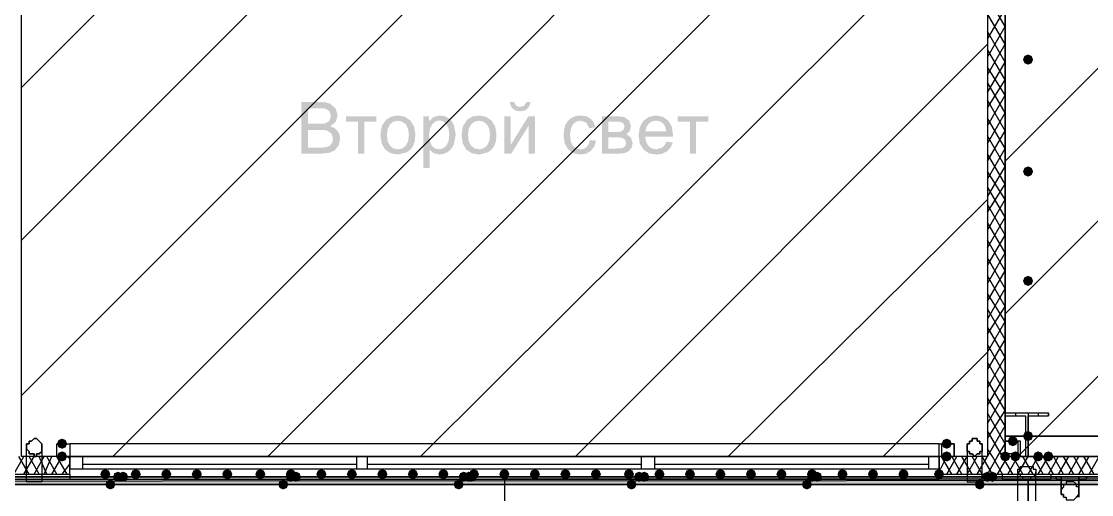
# Model space of a CAD drawing. Header units: millimetres. Extents: x 0 to 420, y 0 to 297.
# Drawn here: x 242.49 to 260.31, y 119.34 to 127.21 of the extents above; entities that cross this region are included whole.
import ezdxf

# ---------------------------------------------------------------- set-up
doc = ezdxf.new("R2010")
doc.units = ezdxf.units.MM
doc.layers.get('0').update_dxf_attribs({"linetype": 'CONTINUOUS'})

msp = doc.modelspace()

# ---------------------------------------------------------------- hatches: boundary and pattern name
at = {"true_color": 0x000007}
for points in [[(259.334, 126.576667), (259.309129, 126.516871), (259.249333, 126.492), (259.189538, 126.516871), (259.164667, 126.576667), (259.189537, 126.636462), (259.249333, 126.661333), (259.309129, 126.636463)], [(247.889652, 125.632104), (248.395117, 125.632104), (248.395117, 125.545012), (248.195026, 125.545012), (248.195026, 125.010333), (248.090295, 125.010333), (248.090295, 125.545012), (247.889652, 125.545012)], [(251.952118, 125.237985), (252.055746, 125.224756), (252.025223, 125.128913), (251.968654, 125.056635), (251.890519, 125.011022), (251.796675, 124.996001), (251.681747, 125.016741), (251.591623, 125.079235), (251.533332, 125.180934), (251.513902, 125.319013), (251.52217, 125.413409), (251.546975, 125.495402), (251.589074, 125.561204), (251.648949, 125.608401), (251.719987, 125.636927), (251.797226, 125.646435), (251.889279, 125.63362), (251.963142, 125.595172), (252.016059, 125.533161), (252.045824, 125.449651), (251.943298, 125.433666), (251.890933, 125.527924), (251.801636, 125.559894), (251.72922, 125.545494), (251.6721, 125.502568), (251.634893, 125.428499), (251.622491, 125.321769), (251.63448, 125.213456), (251.670447, 125.139868), (251.725568, 125.097218), (251.795573, 125.083093), (251.852555, 125.092602), (251.899201, 125.121127), (251.933101, 125.169221)], [(253.41698, 125.632104), (253.922445, 125.632104), (253.922445, 125.545012), (253.722354, 125.545012), (253.722354, 125.010333), (253.617623, 125.010333), (253.617623, 125.545012), (253.41698, 125.545012)], [(259.334, 124.714), (259.309129, 124.654204), (259.249333, 124.629333), (259.189538, 124.654204), (259.164667, 124.714), (259.189537, 124.773796), (259.249333, 124.798667), (259.309129, 124.773796)], [(259.334, 122.893667), (259.309129, 122.833871), (259.249333, 122.809), (259.189538, 122.833871), (259.164667, 122.893667), (259.189537, 122.953462), (259.249333, 122.978333), (259.309129, 122.953463)], [(259.08, 120.226667), (259.055129, 120.166871), (258.995333, 120.142), (258.935538, 120.166871), (258.910667, 120.226667), (258.935537, 120.286462), (258.995333, 120.311333), (259.055129, 120.286463)], [(259.334, 120.311333), (259.309129, 120.251537), (259.249333, 120.226667), (259.189538, 120.251537), (259.164667, 120.311333), (259.189537, 120.371129), (259.249333, 120.396), (259.309129, 120.371129)], [(243.247333, 120.184333), (243.222462, 120.124537), (243.162667, 120.099667), (243.102871, 120.124537), (243.078, 120.184333), (243.102871, 120.244129), (243.162667, 120.269), (243.222462, 120.244129)], [(257.979333, 120.184333), (257.954462, 120.124537), (257.894667, 120.099667), (257.834871, 120.124537), (257.81, 120.184333), (257.834871, 120.244129), (257.894667, 120.269), (257.954462, 120.244129)], [(243.247333, 119.972667), (243.222462, 119.912871), (243.162667, 119.888), (243.102871, 119.912871), (243.078, 119.972667), (243.102871, 120.032462), (243.162667, 120.057333), (243.222462, 120.032463)], [(257.979333, 119.972667), (257.954462, 119.912871), (257.894667, 119.888), (257.834871, 119.912871), (257.81, 119.972667), (257.834871, 120.032462), (257.894667, 120.057333), (257.954462, 120.032463)], [(258.953, 119.972667), (258.928129, 119.912871), (258.868333, 119.888), (258.808538, 119.912871), (258.783667, 119.972667), (258.808537, 120.032462), (258.868333, 120.057333), (258.928129, 120.032463)], [(259.122333, 119.972667), (259.097463, 119.912871), (259.037667, 119.888), (258.977871, 119.912871), (258.953, 119.972667), (258.977871, 120.032462), (259.037667, 120.057333), (259.097462, 120.032463)], [(259.503333, 119.972667), (259.478462, 119.912871), (259.418667, 119.888), (259.358871, 119.912871), (259.334, 119.972667), (259.358871, 120.032462), (259.418667, 120.057333), (259.478462, 120.032463)], [(259.672667, 119.972667), (259.647796, 119.912871), (259.588, 119.888), (259.528204, 119.912871), (259.503333, 119.972667), (259.528204, 120.032462), (259.588, 120.057333), (259.647796, 120.032463)], [(243.967, 119.676333), (243.942129, 119.616537), (243.882333, 119.591667), (243.822538, 119.616537), (243.797667, 119.676333), (243.822537, 119.736129), (243.882333, 119.761), (243.942129, 119.736129)], [(244.475, 119.676333), (244.450129, 119.616537), (244.390333, 119.591667), (244.330537, 119.616537), (244.305667, 119.676333), (244.330537, 119.736129), (244.390333, 119.761), (244.450129, 119.736129)], [(244.983, 119.676333), (244.958129, 119.616537), (244.898333, 119.591667), (244.838538, 119.616537), (244.813667, 119.676333), (244.838537, 119.736129), (244.898333, 119.761), (244.958129, 119.736129)], [(245.491, 119.676333), (245.466129, 119.616537), (245.406333, 119.591667), (245.346538, 119.616537), (245.321667, 119.676333), (245.346537, 119.736129), (245.406333, 119.761), (245.466129, 119.736129)], [(245.999, 119.676333), (245.974129, 119.616537), (245.914333, 119.591667), (245.854537, 119.616537), (245.829667, 119.676333), (245.854537, 119.736129), (245.914333, 119.761), (245.974129, 119.736129)], [(246.549333, 119.676333), (246.524463, 119.616537), (246.464667, 119.591667), (246.404871, 119.616537), (246.38, 119.676333), (246.404871, 119.736129), (246.464667, 119.761), (246.524462, 119.736129)], [(247.057333, 119.676333), (247.032462, 119.616537), (246.972667, 119.591667), (246.912871, 119.616537), (246.888, 119.676333), (246.912871, 119.736129), (246.972667, 119.761), (247.032462, 119.736129)], [(247.565333, 119.676333), (247.540462, 119.616537), (247.480667, 119.591667), (247.420871, 119.616537), (247.396, 119.676333), (247.420871, 119.736129), (247.480667, 119.761), (247.540462, 119.736129)], [(248.073333, 119.676333), (248.048462, 119.616537), (247.988667, 119.591667), (247.928871, 119.616537), (247.904, 119.676333), (247.928871, 119.736129), (247.988667, 119.761), (248.048462, 119.736129)], [(248.581333, 119.676333), (248.556462, 119.616537), (248.496667, 119.591667), (248.436871, 119.616537), (248.412, 119.676333), (248.436871, 119.736129), (248.496667, 119.761), (248.556462, 119.736129)], [(249.089333, 119.676333), (249.064462, 119.616537), (249.004667, 119.591667), (248.944871, 119.616537), (248.92, 119.676333), (248.944871, 119.736129), (249.004667, 119.761), (249.064462, 119.736129)], [(249.597333, 119.676333), (249.572462, 119.616537), (249.512667, 119.591667), (249.452871, 119.616537), (249.428, 119.676333), (249.452871, 119.736129), (249.512667, 119.761), (249.572462, 119.736129)], [(250.105333, 119.676333), (250.080462, 119.616537), (250.020667, 119.591667), (249.960871, 119.616537), (249.936, 119.676333), (249.960871, 119.736129), (250.020667, 119.761), (250.080462, 119.736129)], [(250.613333, 119.676333), (250.588462, 119.616537), (250.528667, 119.591667), (250.468871, 119.616537), (250.444, 119.676333), (250.468871, 119.736129), (250.528667, 119.761), (250.588462, 119.736129)], [(251.121333, 119.676333), (251.096462, 119.616537), (251.036667, 119.591667), (250.976871, 119.616537), (250.952, 119.676333), (250.976871, 119.736129), (251.036667, 119.761), (251.096462, 119.736129)], [(251.629333, 119.676333), (251.604463, 119.616537), (251.544667, 119.591667), (251.484871, 119.616537), (251.46, 119.676333), (251.484871, 119.736129), (251.544667, 119.761), (251.604462, 119.736129)], [(252.137333, 119.676333), (252.112462, 119.616537), (252.052667, 119.591667), (251.992871, 119.616537), (251.968, 119.676333), (251.992871, 119.736129), (252.052667, 119.761), (252.112462, 119.736129)], [(252.687667, 119.676333), (252.662796, 119.616537), (252.603, 119.591667), (252.543204, 119.616537), (252.518333, 119.676333), (252.543204, 119.736129), (252.603, 119.761), (252.662796, 119.736129)], [(253.195667, 119.676333), (253.170796, 119.616537), (253.111, 119.591667), (253.051204, 119.616537), (253.026333, 119.676333), (253.051204, 119.736129), (253.111, 119.761), (253.170796, 119.736129)], [(253.703667, 119.676333), (253.678796, 119.616537), (253.619, 119.591667), (253.559204, 119.616537), (253.534333, 119.676333), (253.559204, 119.736129), (253.619, 119.761), (253.678796, 119.736129)], [(254.211667, 119.676333), (254.186796, 119.616537), (254.127, 119.591667), (254.067204, 119.616537), (254.042333, 119.676333), (254.067204, 119.736129), (254.127, 119.761), (254.186796, 119.736129)], [(254.719667, 119.676333), (254.694796, 119.616537), (254.635, 119.591667), (254.575204, 119.616537), (254.550333, 119.676333), (254.575204, 119.736129), (254.635, 119.761), (254.694796, 119.736129)], [(255.227667, 119.676333), (255.202796, 119.616537), (255.143, 119.591667), (255.083204, 119.616537), (255.058333, 119.676333), (255.083204, 119.736129), (255.143, 119.761), (255.202796, 119.736129)], [(255.735667, 119.676333), (255.710796, 119.616537), (255.651, 119.591667), (255.591204, 119.616537), (255.566333, 119.676333), (255.591204, 119.736129), (255.651, 119.761), (255.710796, 119.736129)], [(256.243667, 119.676333), (256.218796, 119.616537), (256.159, 119.591667), (256.099204, 119.616537), (256.074333, 119.676333), (256.099204, 119.736129), (256.159, 119.761), (256.218796, 119.736129)], [(256.751667, 119.676333), (256.726796, 119.616537), (256.667, 119.591667), (256.607204, 119.616537), (256.582333, 119.676333), (256.607204, 119.736129), (256.667, 119.761), (256.726796, 119.736129)], [(257.259667, 119.676333), (257.234796, 119.616537), (257.175, 119.591667), (257.115204, 119.616537), (257.090333, 119.676333), (257.115204, 119.736129), (257.175, 119.761), (257.234796, 119.736129)], [(257.852333, 119.676333), (257.827463, 119.616537), (257.767667, 119.591667), (257.707871, 119.616537), (257.683, 119.676333), (257.707871, 119.736129), (257.767667, 119.761), (257.827462, 119.736129)]]:
    msp.add_hatch(color=0, dxfattribs=at).paths.add_polyline_path(points, flags=0)
h = msp.add_hatch(color=0, dxfattribs=at)
h.paths.add_polyline_path([(247.144977, 125.010333), (247.144977, 125.869126), (247.467438, 125.869126), (247.55577, 125.862512), (247.625086, 125.842668), (247.718241, 125.762742), (247.751865, 125.649191), (247.7221, 125.545563), (247.6317, 125.46729), (247.700671, 125.436009), (247.751865, 125.389018), (247.783147, 125.329211), (247.793758, 125.259482), (247.767851, 125.147034), (247.705012, 125.067108), (247.610754, 125.024664), (247.472399, 125.010333)], flags=0)
h.paths.add_polyline_path([(247.259079, 125.50808), (247.444287, 125.50808), (247.509124, 125.510561), (247.552877, 125.518002), (247.61792, 125.560997), (247.639969, 125.635962), (247.619574, 125.710927), (247.561145, 125.755576), (247.509468, 125.764533), (247.430507, 125.767703), (247.259079, 125.767703)], flags=0)
h.paths.add_polyline_path([(247.259079, 125.111756), (247.472399, 125.111756), (247.55012, 125.115615), (247.615164, 125.139317), (247.65871, 125.186722), (247.675798, 125.259482), (247.650993, 125.342716), (247.582642, 125.392325), (247.529381, 125.403005), (247.457516, 125.406657), (247.259079, 125.406657)], flags=0)
h = msp.add_hatch(color=0, dxfattribs=at)
h.paths.add_polyline_path([(250.529087, 125.632104), (250.63492, 125.632104), (250.63492, 125.158059), (250.927064, 125.632104), (251.040615, 125.632104), (251.040615, 125.010333), (250.935332, 125.010333), (250.935332, 125.481622), (250.643188, 125.010333), (250.529087, 125.010333)], flags=0)
h.paths.add_polyline_path([(250.892338, 125.868024), (250.964547, 125.868024), (250.946426, 125.803049), (250.910528, 125.755025), (250.858438, 125.725535), (250.791465, 125.715888), (250.72401, 125.725535), (250.671852, 125.755025), (250.636023, 125.802636), (250.618384, 125.868024), (250.690593, 125.868024), (250.722563, 125.807941), (250.788158, 125.788649), (250.859816, 125.80739)], flags=0)
h = msp.add_hatch(color=0, dxfattribs=at)
h.paths.add_polyline_path([(248.463669, 125.321218), (248.487715, 125.4717), (248.560131, 125.577533), (248.648601, 125.629141), (248.755261, 125.646435), (248.871775, 125.625351), (248.964723, 125.562099), (249.02577, 125.461985), (249.046303, 125.330038), (249.037277, 125.222482), (249.010474, 125.140971), (248.96617, 125.079855), (248.905743, 125.034035), (248.755261, 124.996001), (248.637095, 125.01681), (248.544146, 125.079786), (248.48365, 125.181899)], flags=0)
h.paths.add_polyline_path([(248.572258, 125.321218), (248.585143, 125.216556), (248.624072, 125.142073), (248.682845, 125.0977), (248.755261, 125.083093), (248.827195, 125.097976), (248.885899, 125.142624), (248.925105, 125.218141), (248.938265, 125.325077), (248.925105, 125.426294), (248.885899, 125.499812), (248.826782, 125.54446), (248.755261, 125.559343), (248.682845, 125.54446), (248.624072, 125.499812), (248.585143, 125.425398)], flags=0)
h = msp.add_hatch(color=0, dxfattribs=at)
h.paths.add_polyline_path([(249.178232, 124.772208), (249.178232, 125.632104), (249.274695, 125.632104), (249.274695, 125.551626), (249.350763, 125.622733), (249.454942, 125.646435), (249.529494, 125.6361), (249.594951, 125.605094), (249.648419, 125.555485), (249.687004, 125.489339), (249.718423, 125.326179), (249.684248, 125.1542), (249.642011, 125.086401), (249.584478, 125.036791), (249.517505, 125.006268), (249.447225, 124.996001), (249.352967, 125.01805), (249.284065, 125.074825), (249.284065, 124.772208)], flags=0)
h.paths.add_polyline_path([(249.274144, 125.317911), (249.286201, 125.213249), (249.322651, 125.14042), (249.375981, 125.097287), (249.440059, 125.083093), (249.505378, 125.0977), (249.560776, 125.142073), (249.598258, 125.217865), (249.610936, 125.32673), (249.598603, 125.430152), (249.561878, 125.504222), (249.507997, 125.54887), (249.44502, 125.563753), (249.381355, 125.548043), (249.325958, 125.500914), (249.287028, 125.423675)], flags=0)
h = msp.add_hatch(color=0, dxfattribs=at)
h.paths.add_polyline_path([(249.814523, 125.321218), (249.83857, 125.4717), (249.910986, 125.577533), (249.999456, 125.629141), (250.106116, 125.646435), (250.222629, 125.625351), (250.315578, 125.562099), (250.376625, 125.461985), (250.397158, 125.330038), (250.388132, 125.222482), (250.361329, 125.140971), (250.317025, 125.079855), (250.256598, 125.034035), (250.106116, 124.996001), (249.987949, 125.01681), (249.895001, 125.079786), (249.834505, 125.181899)], flags=0)
h.paths.add_polyline_path([(249.923113, 125.321218), (249.935997, 125.216556), (249.974927, 125.142073), (250.0337, 125.0977), (250.106116, 125.083093), (250.17805, 125.097976), (250.236754, 125.142624), (250.275959, 125.218141), (250.28912, 125.325077), (250.275959, 125.426294), (250.236754, 125.499812), (250.177636, 125.54446), (250.106116, 125.559343), (250.0337, 125.54446), (249.974927, 125.499812), (249.935997, 125.425398)], flags=0)
h = msp.add_hatch(color=0, dxfattribs=at)
h.paths.add_polyline_path([(252.154373, 125.632104), (252.396908, 125.632104), (252.474974, 125.628383), (252.530302, 125.617221), (252.605267, 125.562651), (252.636687, 125.46729), (252.617945, 125.389569), (252.562824, 125.334447), (252.635584, 125.279326), (252.664799, 125.184517), (252.645713, 125.107071), (252.601409, 125.052776), (252.530715, 125.020806), (252.434391, 125.010333), (252.154373, 125.010333)], flags=0)
h.paths.add_polyline_path([(252.259655, 125.370276), (252.372103, 125.370276), (252.428672, 125.371999), (252.464156, 125.377442), (252.509356, 125.406105), (252.529751, 125.457368), (252.520794, 125.498778), (252.494473, 125.525719), (252.447344, 125.54012), (252.375411, 125.545012), (252.259655, 125.545012)], flags=0)
h.paths.add_polyline_path([(252.259655, 125.096874), (252.398562, 125.096874), (252.473802, 125.101972), (252.520931, 125.11782), (252.546425, 125.146001), (252.556209, 125.189478), (252.536917, 125.244599), (252.486756, 125.277121), (252.386986, 125.283736), (252.259655, 125.283736)], flags=0)
h = msp.add_hatch(color=0, dxfattribs=at)
h.paths.add_polyline_path([(253.224418, 125.210424), (253.333558, 125.197195), (253.296351, 125.112308), (253.237647, 125.048918), (253.158341, 125.00923), (253.059604, 124.996001), (252.937303, 125.01681), (252.843528, 125.079786), (252.783514, 125.181072), (252.763602, 125.316257), (252.783583, 125.455164), (252.844079, 125.559343), (252.937097, 125.624593), (253.054092, 125.646435), (253.166953, 125.625076), (253.25749, 125.561548), (253.317022, 125.459091), (253.336865, 125.322321), (253.336314, 125.294209), (252.872191, 125.294209), (252.889554, 125.203672), (252.930069, 125.137112), (252.988704, 125.09646), (253.060155, 125.083093), (253.159374, 125.11341), (253.195823, 125.152615)], flags=0)
h.paths.add_polyline_path([(252.878254, 125.381301), (253.22552, 125.381301), (253.211877, 125.449514), (253.185832, 125.49871), (253.127541, 125.544598), (253.055194, 125.559894), (252.988222, 125.547561), (252.932825, 125.510836), (252.894377, 125.45413)], flags=0)
h = msp.add_hatch(color=0, dxfattribs=at)
h.paths.add_polyline_path([(381.550333, 119.507), (119.507, 119.507), (381.550333, 119.634)], flags=0)
h.paths.add_polyline_path([(119.507, 119.507), (381.550333, 119.634), (119.507, 119.634)], flags=0)
at = {"true_color": 0x0000fe}
for points in [[(244.051667, 119.507), (244.026796, 119.447204), (243.967, 119.422333), (243.907204, 119.447204), (243.882333, 119.507), (243.907204, 119.566796), (243.967, 119.591667), (244.026796, 119.566796)], [(244.178667, 119.634), (244.153796, 119.574204), (244.094, 119.549333), (244.034204, 119.574204), (244.009333, 119.634), (244.034204, 119.693796), (244.094, 119.718667), (244.153796, 119.693796)], [(244.263333, 119.634), (244.238463, 119.574204), (244.178667, 119.549333), (244.118871, 119.574204), (244.094, 119.634), (244.118871, 119.693796), (244.178667, 119.718667), (244.238462, 119.693796)], [(244.263333, 119.634), (244.238463, 119.574204), (244.178667, 119.549333), (244.118871, 119.574204), (244.094, 119.634), (244.118871, 119.693796), (244.178667, 119.718667), (244.238462, 119.693796)], [(246.930333, 119.507), (246.905462, 119.447204), (246.845667, 119.422333), (246.785871, 119.447204), (246.761, 119.507), (246.785871, 119.566796), (246.845667, 119.591667), (246.905462, 119.566796)], [(247.057333, 119.634), (247.032462, 119.574204), (246.972667, 119.549333), (246.912871, 119.574204), (246.888, 119.634), (246.912871, 119.693796), (246.972667, 119.718667), (247.032462, 119.693796)], [(247.142, 119.634), (247.117129, 119.574204), (247.057333, 119.549333), (246.997537, 119.574204), (246.972667, 119.634), (246.997537, 119.693796), (247.057333, 119.718667), (247.117129, 119.693796)], [(247.142, 119.634), (247.117129, 119.574204), (247.057333, 119.549333), (246.997537, 119.574204), (246.972667, 119.634), (246.997537, 119.693796), (247.057333, 119.718667), (247.117129, 119.693796)], [(249.851333, 119.507), (249.826462, 119.447204), (249.766667, 119.422333), (249.706871, 119.447204), (249.682, 119.507), (249.706871, 119.566796), (249.766667, 119.591667), (249.826462, 119.566796)], [(249.936, 119.634), (249.911129, 119.574204), (249.851333, 119.549333), (249.791538, 119.574204), (249.766667, 119.634), (249.791537, 119.693796), (249.851333, 119.718667), (249.911129, 119.693796)], [(250.020667, 119.634), (249.995796, 119.574204), (249.936, 119.549333), (249.876204, 119.574204), (249.851333, 119.634), (249.876204, 119.693796), (249.936, 119.718667), (249.995796, 119.693796)], [(250.063, 119.634), (250.038129, 119.574204), (249.978333, 119.549333), (249.918538, 119.574204), (249.893667, 119.634), (249.918537, 119.693796), (249.978333, 119.718667), (250.038129, 119.693796)], [(252.73, 119.507), (252.705129, 119.447204), (252.645333, 119.422333), (252.585538, 119.447204), (252.560667, 119.507), (252.585537, 119.566796), (252.645333, 119.591667), (252.705129, 119.566796)], [(252.857, 119.634), (252.832129, 119.574204), (252.772333, 119.549333), (252.712538, 119.574204), (252.687667, 119.634), (252.712537, 119.693796), (252.772333, 119.718667), (252.832129, 119.693796)], [(252.941667, 119.634), (252.916796, 119.574204), (252.857, 119.549333), (252.797204, 119.574204), (252.772333, 119.634), (252.797204, 119.693796), (252.857, 119.718667), (252.916796, 119.693796)], [(252.941667, 119.634), (252.916796, 119.574204), (252.857, 119.549333), (252.797204, 119.574204), (252.772333, 119.634), (252.797204, 119.693796), (252.857, 119.718667), (252.916796, 119.693796)], [(255.651, 119.507), (255.626129, 119.447204), (255.566333, 119.422333), (255.506538, 119.447204), (255.481667, 119.507), (255.506537, 119.566796), (255.566333, 119.591667), (255.626129, 119.566796)], [(255.735667, 119.634), (255.710796, 119.574204), (255.651, 119.549333), (255.591204, 119.574204), (255.566333, 119.634), (255.591204, 119.693796), (255.651, 119.718667), (255.710796, 119.693796)], [(255.820333, 119.634), (255.795462, 119.574204), (255.735667, 119.549333), (255.675871, 119.574204), (255.651, 119.634), (255.675871, 119.693796), (255.735667, 119.718667), (255.795462, 119.693796)], [(255.820333, 119.634), (255.795462, 119.574204), (255.735667, 119.549333), (255.675871, 119.574204), (255.651, 119.634), (255.675871, 119.693796), (255.735667, 119.718667), (255.795462, 119.693796)], [(258.529667, 119.507), (258.504796, 119.447204), (258.445, 119.422333), (258.385204, 119.447204), (258.360333, 119.507), (258.385204, 119.566796), (258.445, 119.591667), (258.504796, 119.566796)], [(258.656667, 119.634), (258.631796, 119.574204), (258.572, 119.549333), (258.512204, 119.574204), (258.487333, 119.634), (258.512204, 119.693796), (258.572, 119.718667), (258.631796, 119.693796)], [(258.741333, 119.634), (258.716462, 119.574204), (258.656667, 119.549333), (258.596871, 119.574204), (258.572, 119.634), (258.596871, 119.693796), (258.656667, 119.718667), (258.716462, 119.693796)], [(258.741333, 119.634), (258.716462, 119.574204), (258.656667, 119.549333), (258.596871, 119.574204), (258.572, 119.634), (258.596871, 119.693796), (258.656667, 119.718667), (258.716462, 119.693796)]]:
    msp.add_hatch(color=0, dxfattribs=at).paths.add_polyline_path(points, flags=0)

# ---------------------------------------------------------------- linework, layer by layer
at = {"color": 0, "true_color": 0x000007}
for points in [[(392.938, 236.601), (258.868333, 236.601), (258.868333, 205.613), (242.189, 205.613), (242.189, 236.601), (108.161667, 236.601), (108.161667, 119.972667), (242.189, 119.972667), (242.189, 150.960667), (258.868333, 150.960667), (258.868333, 119.972667), (392.938, 119.972667)], [(242.189, 236.262333), (242.189, 205.613), (258.868333, 205.613), (258.868333, 236.262333), (392.557, 236.262333), (392.557, 120.311333), (258.868333, 120.311333), (258.868333, 150.960667), (242.189, 150.960667), (242.189, 120.311333), (108.500333, 120.311333), (108.500333, 236.262333)], [(259.588, 120.692333), (258.868333, 120.692333), (258.868333, 120.65), (259.207, 120.65), (259.207, 119.972667), (258.868333, 119.972667), (259.588, 119.972667), (259.249333, 119.972667), (259.249333, 120.65), (259.588, 120.65)], [(242.824, 120.142), (242.824, 120.184333), (242.781667, 120.226667), (242.739333, 120.269), (242.697, 120.269), (242.654667, 120.226667), (242.612333, 120.226667), (242.612333, 120.184333), (242.57, 120.184333), (242.57, 120.142), (242.57, 120.099667), (242.612333, 120.057333), (242.612333, 120.015), (242.654667, 120.015), (242.697, 120.015), (242.697, 119.972667), (242.739333, 119.972667), (242.739333, 120.015), (242.781667, 120.015), (242.824, 120.057333), (242.824, 120.099667), (242.824, 120.142), (242.824, 120.099667), (242.824, 120.057333), (242.781667, 120.015), (242.739333, 120.015), (242.739333, 119.972667), (242.697, 119.972667), (242.697, 120.015), (242.654667, 120.015), (242.612333, 120.015), (242.612333, 120.057333), (242.57, 120.099667), (242.57, 120.142), (242.57, 120.184333), (242.612333, 120.184333), (242.612333, 120.226667), (242.654667, 120.226667), (242.697, 120.269), (242.739333, 120.269), (242.781667, 120.226667), (242.824, 120.184333)], [(242.57, 120.142), (242.57, 120.184333), (242.612333, 120.184333), (242.612333, 120.226667), (242.654667, 120.226667), (242.697, 120.269), (242.739333, 120.269), (242.781667, 120.226667), (242.824, 120.184333), (242.824, 120.142), (242.824, 120.099667), (242.824, 120.057333), (242.781667, 120.015), (242.739333, 120.015), (242.739333, 119.972667), (242.697, 119.972667), (242.697, 120.015), (242.654667, 120.015), (242.612333, 120.015), (242.612333, 120.057333), (242.57, 120.099667)], [(243.078, 120.184333), (243.289667, 120.184333), (243.289667, 119.972667), (243.078, 119.972667), (243.078, 120.184333), (243.289667, 120.184333), (243.289667, 119.972667), (243.078, 119.972667)], [(257.767667, 120.184333), (258.021667, 120.184333), (258.021667, 119.972667), (257.767667, 119.972667)], [(257.81, 120.184333), (257.81, 119.972667), (258.021667, 119.972667), (258.021667, 120.184333)], [(258.233333, 120.142), (258.233333, 120.184333), (258.275667, 120.184333), (258.275667, 120.226667), (258.318, 120.226667), (258.318, 120.269), (258.360333, 120.269), (258.402667, 120.269), (258.402667, 120.226667), (258.445, 120.226667), (258.445, 120.184333), (258.487333, 120.184333), (258.487333, 120.142), (258.487333, 120.099667), (258.487333, 120.057333), (258.445, 120.057333), (258.445, 120.015), (258.402667, 120.015), (258.360333, 119.972667), (258.318, 120.015), (258.275667, 120.015), (258.275667, 120.057333), (258.233333, 120.057333), (258.233333, 120.099667), (258.233333, 120.142), (258.233333, 120.099667), (258.233333, 120.057333), (258.275667, 120.057333), (258.275667, 120.015), (258.318, 120.015), (258.360333, 119.972667), (258.402667, 120.015), (258.445, 120.015), (258.445, 120.057333), (258.487333, 120.057333), (258.487333, 120.099667), (258.487333, 120.142), (258.487333, 120.184333), (258.445, 120.184333), (258.445, 120.226667), (258.402667, 120.226667), (258.402667, 120.269), (258.360333, 120.269), (258.318, 120.269), (258.318, 120.226667), (258.275667, 120.226667), (258.275667, 120.184333), (258.233333, 120.184333)], [(258.487333, 120.142), (258.487333, 120.184333), (258.445, 120.184333), (258.445, 120.226667), (258.402667, 120.226667), (258.402667, 120.269), (258.360333, 120.269), (258.318, 120.269), (258.318, 120.226667), (258.275667, 120.226667), (258.275667, 120.184333), (258.233333, 120.184333), (258.233333, 120.142), (258.233333, 120.099667), (258.233333, 120.057333), (258.275667, 120.057333), (258.275667, 120.015), (258.318, 120.015), (258.360333, 119.972667), (258.402667, 120.015), (258.445, 120.015), (258.445, 120.057333), (258.487333, 120.057333), (258.487333, 120.099667)], [(259.122333, 120.226667), (258.868333, 120.226667), (258.868333, 119.972667), (259.122333, 119.972667)], [(259.08, 120.226667), (259.08, 120.015), (258.868333, 120.015), (258.868333, 120.226667)], [(243.289667, 119.972667), (243.289667, 119.761)], [(257.767667, 119.972667), (257.767667, 119.761)], [(259.249333, 119.803333), (259.291667, 119.803333), (259.334, 119.803333), (259.334, 119.761), (259.376333, 119.761), (259.376333, 119.718667), (259.376333, 119.676333), (259.334, 119.634), (259.291667, 119.634), (259.291667, 119.591667), (259.249333, 119.591667), (259.207, 119.591667), (259.164667, 119.591667), (259.164667, 119.634), (259.122333, 119.634), (259.122333, 119.676333), (259.08, 119.676333), (259.08, 119.718667), (259.08, 119.761), (259.122333, 119.761), (259.122333, 119.803333), (259.164667, 119.803333), (259.207, 119.803333)], [(381.550333, 119.507), (119.507, 119.507), (381.550333, 119.634)], [(119.507, 119.507), (381.550333, 119.634), (119.507, 119.634)], [(241.850333, 119.591667), (250.528667, 119.591667), (250.528667, 119.210667), (241.850333, 119.210667)], [(242.824, 119.591667), (242.824, 119.549333), (242.781667, 119.549333), (242.739333, 119.549333), (242.697, 119.549333), (242.654667, 119.549333), (242.612333, 119.549333), (242.57, 119.549333), (242.57, 119.591667), (242.612333, 119.591667), (242.654667, 119.591667), (242.697, 119.591667), (242.739333, 119.591667), (242.781667, 119.591667)], [(259.249333, 119.591667), (250.528667, 119.591667), (250.528667, 119.210667), (259.249333, 119.210667)], [(258.233333, 119.591667), (258.233333, 119.549333), (258.275667, 119.549333), (258.318, 119.549333), (258.360333, 119.549333), (258.402667, 119.549333), (258.445, 119.549333), (258.487333, 119.549333), (258.487333, 119.591667), (258.445, 119.591667), (258.402667, 119.591667), (258.360333, 119.591667), (258.318, 119.591667), (258.275667, 119.591667)], [(276.606, 119.591667), (259.249333, 119.591667), (259.249333, 119.210667), (276.606, 119.210667)], [(259.799667, 119.38), (259.799667, 119.337667), (259.842, 119.337667), (259.842, 119.295333), (259.884333, 119.295333), (259.884333, 119.253), (259.926667, 119.253), (259.969, 119.253), (260.011333, 119.253), (260.053667, 119.295333), (260.096, 119.337667), (260.096, 119.38), (260.096, 119.422333), (260.096, 119.464667), (260.053667, 119.464667), (260.053667, 119.507), (260.011333, 119.549333), (259.969, 119.549333), (259.926667, 119.549333), (259.884333, 119.549333), (259.884333, 119.507), (259.842, 119.507), (259.842, 119.464667), (259.799667, 119.422333)], [(260.096, 119.38), (260.096, 119.422333), (260.096, 119.464667), (260.053667, 119.464667), (260.053667, 119.507), (260.011333, 119.549333), (259.969, 119.549333), (259.926667, 119.549333), (259.884333, 119.549333), (259.884333, 119.507), (259.842, 119.507), (259.842, 119.464667), (259.799667, 119.422333), (259.799667, 119.38), (259.799667, 119.337667), (259.842, 119.337667), (259.842, 119.295333), (259.884333, 119.295333), (259.884333, 119.253), (259.926667, 119.253), (259.969, 119.253), (260.011333, 119.253), (260.053667, 119.295333), (260.096, 119.337667)]]:
    msp.add_lwpolyline(points, close=True, dxfattribs=at)
at = {"color": 0, "true_color": 0x000006}
msp.add_lwpolyline([(242.527667, 236.600999), (258.572001, 236.600999), (258.572001, 201.845333), (392.938, 201.845333), (392.938, 154.728333), (258.572001, 154.728333), (258.572001, 119.972666), (242.485334, 119.972666), (242.485334, 154.770666), (108.161668, 154.770666), (108.161668, 201.802999), (242.189001, 201.802999), (242.527667, 201.802999)], close=True, dxfattribs=at)
at = {"color": 0, "true_color": 0x0000fe}
msp.add_lwpolyline([(242.189, 236.262333), (108.500333, 236.262333), (108.500333, 120.311333), (242.189, 120.311333), (242.189, 150.960667), (258.868333, 150.960667), (258.868333, 120.311333), (392.557, 120.311333), (392.557, 236.262333), (258.868333, 236.262333), (258.868333, 205.613), (242.189, 205.613)], close=True, dxfattribs=at)
at = {"color": 0, "true_color": 0x000007}
for points in [[(258.572, 154.432), (258.572, 119.972667)], [(258.868333, 119.972667), (258.868333, 154.432)], [(258.868333, 127.127), (258.572, 127.635)], [(258.572, 126.915333), (258.868333, 127.423333)], [(258.868333, 126.830667), (258.572, 127.338667)], [(258.572, 126.619), (258.868333, 127.127)], [(258.868333, 126.534333), (258.572, 127.042333)], [(258.572, 126.322667), (258.868333, 126.830667)], [(258.868333, 126.238), (258.572, 126.746)], [(258.572, 126.026333), (258.868333, 126.534333)], [(258.868333, 125.984), (258.572, 126.449667)], [(258.572, 125.772333), (258.868333, 126.238)], [(258.868333, 125.687667), (258.572, 126.195667)], [(258.572, 125.476), (258.868333, 125.984)], [(258.868333, 125.391333), (258.572, 125.899333)], [(258.572, 125.179667), (258.868333, 125.687667)], [(258.868333, 125.095), (258.572, 125.603)], [(258.572, 124.883333), (258.868333, 125.391333)], [(258.868333, 124.798667), (258.572, 125.306667)], [(258.572, 124.587), (258.868333, 125.095)], [(258.868333, 124.502333), (258.572, 125.010333)], [(258.572, 124.290667), (258.868333, 124.798667)], [(258.868333, 124.248333), (258.572, 124.714)], [(258.572, 124.036667), (258.868333, 124.502333)], [(258.868333, 123.952), (258.572, 124.46)], [(258.572, 123.740333), (258.868333, 124.248333)], [(258.868333, 123.655667), (258.572, 124.163667)], [(258.572, 123.444), (258.868333, 123.952)], [(258.868333, 123.359333), (258.572, 123.867333)], [(258.572, 123.147667), (258.868333, 123.655667)], [(258.868333, 123.063), (258.572, 123.571)], [(258.572, 122.851333), (258.868333, 123.359333)], [(258.868333, 122.766667), (258.572, 123.274667)], [(258.572, 122.555), (258.868333, 123.063)], [(258.868333, 122.470333), (258.572, 122.978333)], [(258.572, 122.258667), (258.868333, 122.766667)], [(258.868333, 122.216333), (258.572, 122.682)], [(258.572, 122.004667), (258.868333, 122.470333)], [(258.868333, 121.92), (258.572, 122.428)], [(258.572, 121.708333), (258.868333, 122.216333)], [(258.868333, 121.623667), (258.572, 122.131667)], [(258.572, 121.412), (258.868333, 121.92)], [(258.868333, 121.327333), (258.572, 121.835333)], [(258.572, 121.115667), (258.868333, 121.623667)], [(258.868333, 121.031), (258.572, 121.539)], [(258.572, 120.819333), (258.868333, 121.327333)], [(258.868333, 120.734667), (258.572, 121.242667)], [(258.572, 120.523), (258.868333, 121.031)], [(258.868333, 120.480667), (258.572, 120.946333)], [(258.572, 120.269), (258.868333, 120.734667)], [(258.868333, 120.184333), (258.572, 120.692333)], [(258.868333, 120.692333), (258.868333, 120.65)], [(259.037667, 120.692333), (259.037667, 120.65)], [(259.249333, 120.692333), (259.249333, 119.972667)], [(259.418667, 120.692333), (259.418667, 120.65)], [(259.588, 120.692333), (259.588, 120.65)], [(258.572, 119.972667), (258.868333, 120.480667)], [(258.826, 119.972667), (258.572, 120.396)], [(242.57, 119.591667), (242.57, 120.142)], [(242.824, 120.142), (242.824, 119.591667)], [(250.528667, 120.184333), (243.289667, 120.184333), (243.289667, 120.057333)], [(250.528667, 120.184333), (243.289667, 120.184333), (243.289667, 120.057333)], [(257.767667, 120.057333), (257.767667, 120.184333), (250.528667, 120.184333)], [(257.767667, 120.057333), (257.767667, 120.184333), (250.528667, 120.184333)], [(258.233333, 120.142), (258.233333, 119.591667)], [(258.487333, 119.591667), (258.487333, 120.142)], [(258.741333, 119.972667), (258.868333, 120.184333)], [(242.358333, 119.676333), (242.527667, 119.972667)], [(242.612333, 119.676333), (242.443, 119.972667)], [(243.289667, 119.972667), (242.485333, 119.972667)], [(242.527667, 119.676333), (242.697, 119.972667)], [(242.781667, 119.676333), (242.612333, 119.972667)], [(242.697, 119.676333), (242.866333, 119.972667)], [(242.908667, 119.676333), (242.781667, 119.972667)], [(242.866333, 119.676333), (242.993333, 119.972667)], [(243.078, 119.676333), (242.908667, 119.972667)], [(242.993333, 119.676333), (243.162667, 119.972667)], [(243.247333, 119.676333), (243.078, 119.972667)], [(243.289667, 119.930333), (243.247333, 119.972667)], [(243.289667, 120.057333), (243.289667, 119.972667), (250.528667, 119.972667)], [(243.289667, 120.057333), (243.289667, 119.972667), (250.528667, 119.972667)], [(243.289667, 119.676333), (243.289667, 119.761), (243.289667, 119.972667)], [(243.289667, 119.972667), (257.767667, 119.972667)], [(243.289667, 119.972667), (243.501333, 119.972667), (243.501333, 119.761), (243.289667, 119.761)], [(243.501333, 119.972667), (248.073333, 119.972667)], [(248.158, 119.761), (248.073333, 119.761), (248.073333, 119.972667), (248.158, 119.972667)], [(248.158, 119.972667), (248.242667, 119.972667), (248.242667, 119.761), (248.158, 119.761)], [(248.242667, 119.972667), (252.814667, 119.972667)], [(250.528667, 119.972667), (257.767667, 119.972667), (257.767667, 120.057333)], [(250.528667, 119.972667), (257.767667, 119.972667), (257.767667, 120.057333)], [(252.899333, 119.761), (252.814667, 119.761), (252.814667, 119.972667), (252.899333, 119.972667)], [(252.899333, 119.972667), (253.026333, 119.972667), (253.026333, 119.761), (252.899333, 119.761)], [(253.026333, 119.972667), (257.598333, 119.972667)], [(257.767667, 119.761), (257.598333, 119.761), (257.598333, 119.972667), (257.767667, 119.972667)], [(257.767667, 119.718667), (257.894667, 119.972667)], [(257.767667, 119.676333), (257.767667, 119.761), (257.767667, 119.972667)], [(258.572, 119.972667), (257.767667, 119.972667)], [(257.979333, 119.676333), (257.81, 119.972667)], [(257.894667, 119.676333), (258.064, 119.972667)], [(258.148667, 119.676333), (257.979333, 119.972667)], [(258.064, 119.676333), (258.233333, 119.972667)], [(258.318, 119.676333), (258.148667, 119.972667)], [(258.233333, 119.676333), (258.402667, 119.972667)], [(258.487333, 119.676333), (258.318, 119.972667)], [(258.402667, 119.676333), (258.572, 119.972667)], [(258.656667, 119.676333), (258.487333, 119.972667)], [(258.656667, 119.972667), (258.572, 120.099667)], [(258.572, 119.676333), (258.741333, 119.972667)], [(258.826, 119.676333), (258.656667, 119.972667)], [(258.741333, 119.676333), (258.910667, 119.972667)], [(258.995333, 119.676333), (258.826, 119.972667)], [(260.688667, 119.972667), (258.868333, 119.972667)], [(258.910667, 119.676333), (259.08, 119.972667)], [(258.995333, 120.015), (258.995333, 119.972667)], [(259.164667, 119.676333), (258.995333, 119.972667)], [(259.08, 119.676333), (259.249333, 119.972667)], [(259.334, 119.676333), (259.164667, 119.972667)], [(259.249333, 119.676333), (259.418667, 119.972667)], [(259.503333, 119.676333), (259.334, 119.972667)], [(259.418667, 119.676333), (259.588, 119.972667)], [(259.672667, 119.676333), (259.503333, 119.972667)], [(259.588, 119.676333), (259.757333, 119.972667)], [(259.842, 119.676333), (259.672667, 119.972667)], [(259.757333, 119.676333), (259.926667, 119.972667)], [(260.011333, 119.676333), (259.842, 119.972667)], [(259.926667, 119.676333), (260.096, 119.972667)], [(260.180667, 119.676333), (260.011333, 119.972667)], [(260.096, 119.676333), (260.265333, 119.972667)], [(260.35, 119.676333), (260.180667, 119.972667)], [(260.265333, 119.676333), (260.434667, 119.972667)], [(243.162667, 119.676333), (243.289667, 119.845667)], [(243.501333, 119.845667), (248.073333, 119.845667)], [(248.242667, 119.845667), (252.814667, 119.845667)], [(253.026333, 119.845667), (257.598333, 119.845667)], [(381.846667, 119.634), (119.507, 119.634), (381.846667, 119.634), (119.507, 119.634)], [(381.550333, 119.634), (119.507, 119.634)], [(381.846667, 119.634), (381.550333, 119.634), (119.507, 119.634)], [(381.846667, 119.634), (119.507, 119.634), (119.507, 119.507)], [(240.411, 119.676333), (243.289667, 119.676333)], [(243.289667, 119.676333), (243.289667, 119.761)], [(243.289667, 119.676333), (243.289667, 119.591667), (257.767667, 119.591667), (257.767667, 119.676333)], [(248.073333, 119.761), (243.501333, 119.761)], [(252.814667, 119.761), (248.242667, 119.761)], [(257.598333, 119.761), (253.026333, 119.761)], [(257.767667, 119.676333), (257.767667, 119.761)], [(257.81, 119.676333), (257.767667, 119.718667)], [(257.767667, 119.676333), (260.688667, 119.676333)], [(258.826, 119.591667), (258.826, 119.676333), (258.868333, 119.676333), (258.910667, 119.676333), (258.953, 119.676333), (258.995333, 119.676333), (259.037667, 119.676333), (259.08, 119.676333), (259.164667, 119.676333), (259.249333, 119.676333), (259.291667, 119.676333), (259.376333, 119.676333), (259.418667, 119.676333), (259.461, 119.676333), (259.545667, 119.676333), (259.588, 119.676333), (259.630333, 119.676333), (259.630333, 119.591667)], [(258.826, 119.591667), (258.868333, 119.591667), (258.910667, 119.591667), (258.953, 119.591667), (258.995333, 119.591667), (259.037667, 119.591667), (259.08, 119.591667), (259.164667, 119.591667), (259.249333, 119.591667), (259.291667, 119.591667), (259.376333, 119.591667), (259.418667, 119.591667), (259.461, 119.591667), (259.545667, 119.591667), (259.588, 119.591667), (259.630333, 119.591667)], [(259.08, 114.384667), (259.08, 119.718667)], [(259.376333, 114.384667), (259.376333, 119.718667)], [(259.842, 119.295333), (259.842, 119.337667), (259.799667, 119.337667), (259.799667, 119.38), (259.799667, 119.634), (259.715, 119.634), (259.715, 119.591667), (259.799667, 119.591667), (259.799667, 119.38), (259.799667, 119.337667), (259.842, 119.337667), (259.842, 119.295333)], [(259.842, 119.295333), (259.842, 119.337667), (259.799667, 119.337667), (259.799667, 119.38), (259.799667, 119.634), (259.715, 119.634), (259.799667, 119.634), (259.799667, 119.38), (259.799667, 119.337667), (259.842, 119.337667), (259.842, 119.295333)], [(259.842, 119.295333), (259.842, 119.337667), (259.799667, 119.337667), (259.799667, 119.38), (259.799667, 119.591667), (259.715, 119.591667), (259.715, 119.634), (259.715, 119.591667), (259.799667, 119.591667), (259.799667, 119.38), (259.799667, 119.337667), (259.842, 119.337667), (259.842, 119.295333)], [(260.096, 119.295333), (260.096, 119.337667), (260.096, 119.38), (260.096, 119.591667), (260.223, 119.591667), (260.223, 119.634), (260.096, 119.634), (260.096, 119.38), (260.096, 119.337667), (260.053667, 119.295333)], [(260.096, 119.295333), (260.096, 119.337667), (260.096, 119.38), (260.096, 119.591667), (260.223, 119.591667), (260.223, 119.634), (260.096, 119.634), (260.096, 119.38), (260.096, 119.337667), (260.053667, 119.295333)], [(260.053667, 119.295333), (260.096, 119.337667), (260.096, 119.38), (260.096, 119.634), (260.223, 119.634), (260.223, 119.591667), (260.096, 119.591667), (260.096, 119.38), (260.096, 119.337667), (260.096, 119.295333)], [(119.507, 119.507), (381.550333, 119.507)]]:
    msp.add_lwpolyline(points, dxfattribs=at)
at = {"color": 0, "true_color": 0x00002b}
msp.add_lwpolyline([(258.868333, 119.972667), (276.479, 119.972667), (276.479, 154.432), (258.868333, 154.432)], close=True, dxfattribs=at)
at = {"color": 0, "true_color": 0x000004}
for points in [[(258.868334, 124.883333), (288.417001, 154.431999)], [(258.868334, 122.343333), (290.999334, 154.431999)], [(259.080001, 119.972666), (293.539334, 154.431999)]]:
    msp.add_lwpolyline(points, dxfattribs=at)
at = {"color": 0, "true_color": 0x000006}
for points in [[(242.485334, 126.110999), (258.572001, 142.197666)], [(242.485334, 123.571), (258.572001, 139.657666)], [(242.485334, 120.988666), (258.572001, 137.075333)], [(244.009334, 119.972666), (258.572001, 134.535333)], [(246.591667, 119.972666), (258.572001, 131.952999)], [(249.131667, 119.972666), (258.572001, 129.370666)], [(251.714001, 119.972666), (258.572001, 126.830666)], [(254.254001, 119.972666), (258.572001, 124.248333)], [(256.836334, 119.972666), (258.572001, 121.708333)]]:
    msp.add_lwpolyline(points, dxfattribs=at)

doc.saveas('drawing.dxf')
